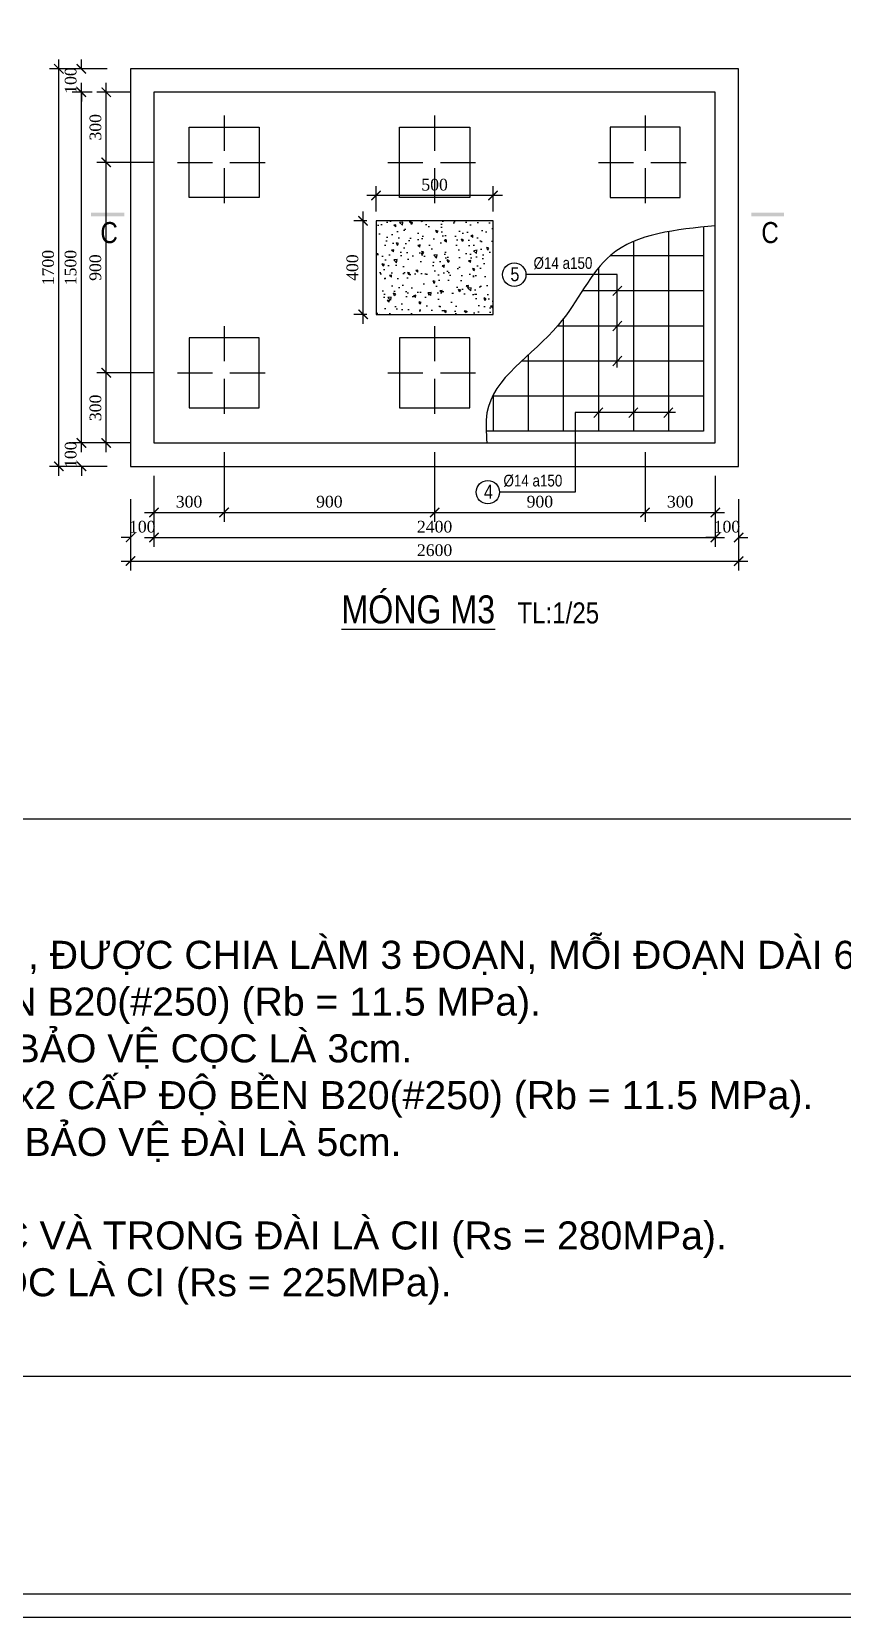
# Model space of a CAD drawing. Extents: x -28764 to 452005, y -12382 to 263221.
# Drawn here: x 336664 to 353993, y -6372 to 27533 of the extents above; entities that cross this region are included whole.
import ezdxf

# ---------------------------------------------------------------- set-up
doc = ezdxf.new("R2010")
doc.units = 0
doc.header["$MEASUREMENT"] = 0
doc.linetypes.add('CENTER2', pattern=[1.125, 0.75, -0.125, 0.125, -0.125])
doc.linetypes.add('HIDDEN', pattern=[0.375, 0.25, -0.125])
doc.layers.get('0').update_dxf_attribs({"linetype": 'CONTINUOUS'})
doc.layers.get('DEFPOINTS').update_dxf_attribs({"linetype": 'CONTINUOUS'})
for name, color, linetype in [('cot', 8, 'CONTINUOUS'), ('DUT', 7, 'CENTER2'), ('TEXT', 7, 'CONTINUOUS'), ('THEP', 6, 'CONTINUOUS'), ('TUONG', 7, 'CONTINUOUS')]:
    doc.layers.add(name, color=color, linetype=linetype)
doc.styles.add('DIM-NEW', font='')
doc.styles.add('T2', font='')
doc.styles.get('DIM-NEW').set_extended_font_data('VNI-Helve-Condense')
doc.styles.get('T2').set_extended_font_data('VNI-Times')
doc.dimstyles.new('TL20', dxfattribs={"dimtxt": 250, "dimasz": 200, "dimexe": 200, "dimexo": 200, "dimgap": 100, "dimtad": 1, "dimdec": 0, "dimlfac": 0.2, "dimzin": 0, "dimdsep": 46, "dimtxsty": 'T2', "dimblk": 'ARCHTICK', "dimcen": 250, "dimdle": 200, "dimclrd": 1, "dimclre": 1, "dimclrt": 2, "dimadec": 0, "dimazin": 0, "dimtfac": 1, "dimtdec": 0, "dimtix": 1, "dimtofl": 0, "dimtmove": 0, "dimatfit": 0, "dimldrblk": 'ARCHTICK', "dimfxl": 1, "dimtolj": 1, "dimtzin": 0, "dimlwd": -1, "dimlwe": -1, "dimarcsym": 0})

# ---------------------------------------------------------------- blocks, each defined once
blk = doc.blocks.new('_ARCHTICK')
at = {"color": 0, "linetype": 'ByBlock', "const_width": 0.15}
blk.add_lwpolyline([(-0.5, -0.5), (0.5, 0.5)], dxfattribs=at)
blk = doc.blocks.new('*D276')
at = {"layer": 'DEFPOINTS', "color": 0, "transparency": 16777216}
for p in [(343749, 23489), (344027, 23489), (344027, 21489)]:
    blk.add_point(p, dxfattribs=at)
at = {"layer": 'TUONG', "color": 1, "transparency": 16777216}
for p, q in [((343827, 23489), (343549, 23489)), ((343749, 21289), (343749, 23689)), ((343827, 21489), (343549, 21489))]:
    blk.add_line(p, q, dxfattribs=at)
at = {"layer": 'TUONG', "color": 1, "transparency": 16777216, "xscale": 200, "yscale": 200, "zscale": 200}
for p, rotation in [((343749, 23489), 90), ((343749, 21489), 270)]:
    blk.add_blockref('_ARCHTICK', p, dxfattribs=dict(at, rotation=rotation))
at = {"layer": 'TUONG', "color": 2, "transparency": 16777216, "insert": (343521, 22489), "char_height": 250, "attachment_point": 5, "rotation": 90, "style": 'T2'}
blk.add_mtext('\\A1;400', dxfattribs=at)
blk = doc.blocks.new('*D275')
at = {"layer": 'DEFPOINTS', "color": 0, "transparency": 16777216}
for p in [(344027, 24030), (344027, 23489), (346527, 23489)]:
    blk.add_point(p, dxfattribs=at)
at = {"layer": 'TUONG', "color": 1, "transparency": 16777216}
for p, q in [((344027, 23689), (344027, 24230)), ((346527, 23689), (346527, 24230)), ((346727, 24030), (343827, 24030))]:
    blk.add_line(p, q, dxfattribs=at)
at = {"layer": 'TUONG', "color": 1, "transparency": 16777216, "xscale": 200, "yscale": 200, "zscale": 200, "rotation": 180}
blk.add_blockref('_ARCHTICK', (344027, 24030), dxfattribs=at)
at = {"layer": 'TUONG', "color": 1, "transparency": 16777216, "xscale": 200, "yscale": 200, "zscale": 200}
blk.add_blockref('_ARCHTICK', (346527, 24030), dxfattribs=at)
at = {"layer": 'TUONG', "color": 2, "transparency": 16777216, "insert": (345277, 24260), "char_height": 250, "attachment_point": 5, "style": 'T2'}
blk.add_mtext('\\A1;500', dxfattribs=at)
blk = doc.blocks.new('*D271')
at = {"layer": 'DEFPOINTS', "color": 0, "transparency": 16777216}
for p in [(340777, 18739), (339277, 18239), (340777, 17253)]:
    blk.add_point(p, dxfattribs=at)
at = {"layer": 'TUONG', "color": 1, "transparency": 16777216}
for p, q in [((340777, 18539), (340777, 17053)), ((339277, 18039), (339277, 17053)), ((339077, 17253), (340977, 17253))]:
    blk.add_line(p, q, dxfattribs=at)
at = {"layer": 'TUONG', "color": 1, "transparency": 16777216, "xscale": 200, "yscale": 200, "zscale": 200, "rotation": 180}
blk.add_blockref('_ARCHTICK', (339277, 17253), dxfattribs=at)
at = {"layer": 'TUONG', "color": 1, "transparency": 16777216, "xscale": 200, "yscale": 200, "zscale": 200}
blk.add_blockref('_ARCHTICK', (340777, 17253), dxfattribs=at)
at = {"layer": 'TUONG', "color": 2, "transparency": 16777216, "insert": (340027, 17481), "char_height": 250, "attachment_point": 5, "style": 'T2'}
blk.add_mtext('\\A1;300', dxfattribs=at)
blk = doc.blocks.new('*D270')
at = {"layer": 'DEFPOINTS', "color": 0, "transparency": 16777216}
for p in [(340777, 18739), (345277, 18739), (345277, 17253)]:
    blk.add_point(p, dxfattribs=at)
at = {"layer": 'TUONG', "color": 1, "transparency": 16777216}
for p, q in [((340777, 18539), (340777, 17053)), ((345277, 18539), (345277, 17053)), ((340577, 17253), (345477, 17253))]:
    blk.add_line(p, q, dxfattribs=at)
at = {"layer": 'TUONG', "color": 1, "transparency": 16777216, "xscale": 200, "yscale": 200, "zscale": 200, "rotation": 180}
blk.add_blockref('_ARCHTICK', (340777, 17253), dxfattribs=at)
at = {"layer": 'TUONG', "color": 1, "transparency": 16777216, "xscale": 200, "yscale": 200, "zscale": 200}
blk.add_blockref('_ARCHTICK', (345277, 17253), dxfattribs=at)
at = {"layer": 'TUONG', "color": 2, "transparency": 16777216, "insert": (343027, 17482), "char_height": 250, "attachment_point": 5, "style": 'T2'}
blk.add_mtext('\\A1;900', dxfattribs=at)
blk = doc.blocks.new('*D269')
at = {"layer": 'DEFPOINTS', "color": 0, "transparency": 16777216}
for p in [(345277, 18739), (349777, 18739), (349777, 17253)]:
    blk.add_point(p, dxfattribs=at)
at = {"layer": 'TUONG', "color": 1, "transparency": 16777216}
for p, q in [((345277, 18539), (345277, 17053)), ((349777, 18539), (349777, 17053)), ((345077, 17253), (349977, 17253))]:
    blk.add_line(p, q, dxfattribs=at)
at = {"layer": 'TUONG', "color": 1, "transparency": 16777216, "xscale": 200, "yscale": 200, "zscale": 200, "rotation": 180}
blk.add_blockref('_ARCHTICK', (345277, 17253), dxfattribs=at)
at = {"layer": 'TUONG', "color": 1, "transparency": 16777216, "xscale": 200, "yscale": 200, "zscale": 200}
blk.add_blockref('_ARCHTICK', (349777, 17253), dxfattribs=at)
at = {"layer": 'TUONG', "color": 2, "transparency": 16777216, "insert": (347527, 17482), "char_height": 250, "attachment_point": 5, "style": 'T2'}
blk.add_mtext('\\A1;900', dxfattribs=at)
blk = doc.blocks.new('*D268')
at = {"layer": 'DEFPOINTS', "color": 0, "transparency": 16777216}
for p in [(349777, 18739), (351277, 18239), (351277, 17253)]:
    blk.add_point(p, dxfattribs=at)
at = {"layer": 'TUONG', "color": 1, "transparency": 16777216}
for p, q in [((349777, 18539), (349777, 17053)), ((351277, 18039), (351277, 17053)), ((349577, 17253), (351477, 17253))]:
    blk.add_line(p, q, dxfattribs=at)
at = {"layer": 'TUONG', "color": 1, "transparency": 16777216, "xscale": 200, "yscale": 200, "zscale": 200, "rotation": 180}
blk.add_blockref('_ARCHTICK', (349777, 17253), dxfattribs=at)
at = {"layer": 'TUONG', "color": 1, "transparency": 16777216, "xscale": 200, "yscale": 200, "zscale": 200}
blk.add_blockref('_ARCHTICK', (351277, 17253), dxfattribs=at)
at = {"layer": 'TUONG', "color": 2, "transparency": 16777216, "insert": (350527, 17481), "char_height": 250, "attachment_point": 5, "style": 'T2'}
blk.add_mtext('\\A1;300', dxfattribs=at)
blk = doc.blocks.new('*D267')
at = {"layer": 'DEFPOINTS', "color": 0, "transparency": 16777216}
for p in [(338777, 17739), (339277, 17739), (339277, 16719)]:
    blk.add_point(p, dxfattribs=at)
at = {"layer": 'TUONG', "color": 1, "transparency": 16777216}
for p, q in [((338777, 17539), (338777, 16519)), ((339277, 17539), (339277, 16519)), ((338777, 16719), (338577, 16719)), ((339277, 16719), (339477, 16719))]:
    blk.add_line(p, q, dxfattribs=at)
at = {"layer": 'TUONG', "color": 1, "transparency": 16777216, "xscale": 200, "yscale": 200, "zscale": 200}
blk.add_blockref('_ARCHTICK', (338777, 16719), dxfattribs=at)
at = {"layer": 'TUONG', "color": 1, "transparency": 16777216, "xscale": 200, "yscale": 200, "zscale": 200, "rotation": 180}
blk.add_blockref('_ARCHTICK', (339277, 16719), dxfattribs=at)
at = {"layer": 'TUONG', "color": 2, "transparency": 16777216, "insert": (339027, 16947), "char_height": 250, "attachment_point": 5, "style": 'T2'}
blk.add_mtext('\\A1;100', dxfattribs=at)
blk = doc.blocks.new('*D266')
at = {"layer": 'DEFPOINTS', "color": 0, "transparency": 16777216}
for p in [(351777, 17739), (351277, 17153), (351777, 16719)]:
    blk.add_point(p, dxfattribs=at)
at = {"layer": 'TUONG', "color": 1, "transparency": 16777216}
for p, q in [((351777, 17539), (351777, 16519)), ((351277, 16953), (351277, 16519)), ((351277, 16719), (351077, 16719)), ((351777, 16719), (351977, 16719))]:
    blk.add_line(p, q, dxfattribs=at)
at = {"layer": 'TUONG', "color": 1, "transparency": 16777216, "xscale": 200, "yscale": 200, "zscale": 200}
blk.add_blockref('_ARCHTICK', (351277, 16719), dxfattribs=at)
at = {"layer": 'TUONG', "color": 1, "transparency": 16777216, "xscale": 200, "yscale": 200, "zscale": 200, "rotation": 180}
blk.add_blockref('_ARCHTICK', (351777, 16719), dxfattribs=at)
at = {"layer": 'TUONG', "color": 2, "transparency": 16777216, "insert": (351527, 16947), "char_height": 250, "attachment_point": 5, "style": 'T2'}
blk.add_mtext('\\A1;100', dxfattribs=at)
blk = doc.blocks.new('*D265')
at = {"layer": 'DEFPOINTS', "color": 0, "transparency": 16777216}
for p in [(338777, 16719), (351777, 16719), (351777, 16214)]:
    blk.add_point(p, dxfattribs=at)
at = {"layer": 'TUONG', "color": 1, "transparency": 16777216}
for p, q in [((338777, 16519), (338777, 16014)), ((351777, 16519), (351777, 16014)), ((338577, 16214), (351977, 16214))]:
    blk.add_line(p, q, dxfattribs=at)
at = {"layer": 'TUONG', "color": 1, "transparency": 16777216, "xscale": 200, "yscale": 200, "zscale": 200, "rotation": 180}
blk.add_blockref('_ARCHTICK', (338777, 16214), dxfattribs=at)
at = {"layer": 'TUONG', "color": 1, "transparency": 16777216, "xscale": 200, "yscale": 200, "zscale": 200}
blk.add_blockref('_ARCHTICK', (351777, 16214), dxfattribs=at)
at = {"layer": 'TUONG', "color": 2, "transparency": 16777216, "insert": (345277, 16444), "char_height": 250, "attachment_point": 5, "style": 'T2'}
blk.add_mtext('\\A1;2600', dxfattribs=at)
blk = doc.blocks.new('*D264')
at = {"layer": 'DEFPOINTS', "color": 0, "transparency": 16777216}
for p in [(339277, 17253), (351277, 17253), (351277, 16719)]:
    blk.add_point(p, dxfattribs=at)
at = {"layer": 'TUONG', "color": 1, "transparency": 16777216}
for p, q in [((339277, 17053), (339277, 16519)), ((351277, 17053), (351277, 16519)), ((339077, 16719), (351477, 16719))]:
    blk.add_line(p, q, dxfattribs=at)
at = {"layer": 'TUONG', "color": 1, "transparency": 16777216, "xscale": 200, "yscale": 200, "zscale": 200, "rotation": 180}
blk.add_blockref('_ARCHTICK', (339277, 16719), dxfattribs=at)
at = {"layer": 'TUONG', "color": 1, "transparency": 16777216, "xscale": 200, "yscale": 200, "zscale": 200}
blk.add_blockref('_ARCHTICK', (351277, 16719), dxfattribs=at)
at = {"layer": 'TUONG', "color": 2, "transparency": 16777216, "insert": (345277, 16947), "char_height": 250, "attachment_point": 5, "style": 'T2'}
blk.add_mtext('\\A1;2400', dxfattribs=at)
blk = doc.blocks.new('*D299')
at = {"layer": 'DEFPOINTS', "color": 0, "transparency": 16777216}
for p in [(338256, 20239), (339477, 20239), (338977, 18739)]:
    blk.add_point(p, dxfattribs=at)
at = {"layer": 'TUONG', "color": 1, "transparency": 16777216}
for p, q in [((338256, 18539), (338256, 20439)), ((339277, 20239), (338056, 20239)), ((338777, 18739), (338056, 18739))]:
    blk.add_line(p, q, dxfattribs=at)
at = {"layer": 'TUONG', "color": 1, "transparency": 16777216, "xscale": 200, "yscale": 200, "zscale": 200}
for p, rotation in [((338256, 20239), 90), ((338256, 18739), 270)]:
    blk.add_blockref('_ARCHTICK', p, dxfattribs=dict(at, rotation=rotation))
at = {"layer": 'TUONG', "color": 2, "transparency": 16777216, "insert": (338028, 19489), "char_height": 250, "attachment_point": 5, "rotation": 90, "style": 'T2'}
blk.add_mtext('\\A1;300', dxfattribs=at)
blk = doc.blocks.new('*D298')
at = {"layer": 'DEFPOINTS', "color": 0, "transparency": 16777216}
for p in [(338256, 24739), (339477, 24739), (339477, 20239)]:
    blk.add_point(p, dxfattribs=at)
at = {"layer": 'TUONG', "color": 1, "transparency": 16777216}
for p, q in [((338256, 20039), (338256, 24939)), ((339277, 24739), (338056, 24739)), ((339277, 20239), (338056, 20239))]:
    blk.add_line(p, q, dxfattribs=at)
at = {"layer": 'TUONG', "color": 1, "transparency": 16777216, "xscale": 200, "yscale": 200, "zscale": 200}
for p, rotation in [((338256, 24739), 90), ((338256, 20239), 270)]:
    blk.add_blockref('_ARCHTICK', p, dxfattribs=dict(at, rotation=rotation))
at = {"layer": 'TUONG', "color": 2, "transparency": 16777216, "insert": (338026, 22489), "char_height": 250, "attachment_point": 5, "rotation": 90, "style": 'T2'}
blk.add_mtext('\\A1;900', dxfattribs=at)
blk = doc.blocks.new('*D297')
at = {"layer": 'DEFPOINTS', "color": 0, "transparency": 16777216}
for p in [(338256, 26239), (338977, 26239), (339477, 24739)]:
    blk.add_point(p, dxfattribs=at)
at = {"layer": 'TUONG', "color": 1, "transparency": 16777216}
for p, q in [((338777, 26239), (338056, 26239)), ((338256, 24539), (338256, 26439)), ((339277, 24739), (338056, 24739))]:
    blk.add_line(p, q, dxfattribs=at)
at = {"layer": 'TUONG', "color": 1, "transparency": 16777216, "xscale": 200, "yscale": 200, "zscale": 200}
for p, rotation in [((338256, 26239), 90), ((338256, 24739), 270)]:
    blk.add_blockref('_ARCHTICK', p, dxfattribs=dict(at, rotation=rotation))
at = {"layer": 'TUONG', "color": 2, "transparency": 16777216, "insert": (338028, 25489), "char_height": 250, "attachment_point": 5, "rotation": 90, "style": 'T2'}
blk.add_mtext('\\A1;300', dxfattribs=at)
blk = doc.blocks.new('*D296')
at = {"layer": 'DEFPOINTS', "color": 0, "transparency": 16777216}
for p in [(337725, 18739), (338877, 18739), (338477, 18239)]:
    blk.add_point(p, dxfattribs=at)
at = {"layer": 'TUONG', "color": 1, "transparency": 16777216}
for p, q in [((338677, 18739), (337525, 18739)), ((337725, 18739), (337725, 18939)), ((338277, 18239), (337525, 18239)), ((337725, 18239), (337725, 18039))]:
    blk.add_line(p, q, dxfattribs=at)
at = {"layer": 'TUONG', "color": 1, "transparency": 16777216, "xscale": 200, "yscale": 200, "zscale": 200}
for p, rotation in [((337725, 18739), 270), ((337725, 18239), 90)]:
    blk.add_blockref('_ARCHTICK', p, dxfattribs=dict(at, rotation=rotation))
at = {"layer": 'TUONG', "color": 2, "transparency": 16777216, "insert": (337497, 18489), "char_height": 250, "attachment_point": 5, "rotation": 90, "style": 'T2'}
blk.add_mtext('\\A1;100', dxfattribs=at)
blk = doc.blocks.new('*D295')
at = {"layer": 'DEFPOINTS', "color": 0, "transparency": 16777216}
for p in [(337725, 26239), (338156, 26239), (338877, 18739)]:
    blk.add_point(p, dxfattribs=at)
at = {"layer": 'TUONG', "color": 1, "transparency": 16777216}
for p, q in [((337956, 26239), (337525, 26239)), ((337725, 18539), (337725, 26439)), ((338677, 18739), (337525, 18739))]:
    blk.add_line(p, q, dxfattribs=at)
at = {"layer": 'TUONG', "color": 1, "transparency": 16777216, "xscale": 200, "yscale": 200, "zscale": 200}
for p, rotation in [((337725, 26239), 90), ((337725, 18739), 270)]:
    blk.add_blockref('_ARCHTICK', p, dxfattribs=dict(at, rotation=rotation))
at = {"layer": 'TUONG', "color": 2, "transparency": 16777216, "insert": (337495, 22489), "char_height": 250, "attachment_point": 5, "rotation": 90, "style": 'T2'}
blk.add_mtext('\\A1;1500', dxfattribs=at)
blk = doc.blocks.new('*D294')
at = {"layer": 'DEFPOINTS', "color": 0, "transparency": 16777216}
for p in [(337725, 26739), (338477, 26739), (338156, 26239)]:
    blk.add_point(p, dxfattribs=at)
at = {"layer": 'TUONG', "color": 1, "transparency": 16777216}
for p, q in [((337725, 26739), (337725, 26939)), ((338277, 26739), (337525, 26739)), ((337956, 26239), (337525, 26239)), ((337725, 26239), (337725, 26039))]:
    blk.add_line(p, q, dxfattribs=at)
at = {"layer": 'TUONG', "color": 1, "transparency": 16777216, "xscale": 200, "yscale": 200, "zscale": 200}
for p, rotation in [((337725, 26739), 270), ((337725, 26239), 90)]:
    blk.add_blockref('_ARCHTICK', p, dxfattribs=dict(at, rotation=rotation))
at = {"layer": 'TUONG', "color": 2, "transparency": 16777216, "insert": (337497, 26489), "char_height": 250, "attachment_point": 5, "rotation": 90, "style": 'T2'}
blk.add_mtext('\\A1;100', dxfattribs=at)
blk = doc.blocks.new('*D293')
at = {"layer": 'DEFPOINTS', "color": 0, "transparency": 16777216}
for p in [(337243, 26739), (337725, 26739), (337725, 18239)]:
    blk.add_point(p, dxfattribs=at)
at = {"layer": 'TUONG', "color": 1, "transparency": 16777216}
for p, q in [((337243, 18039), (337243, 26939)), ((337525, 26739), (337043, 26739)), ((337525, 18239), (337043, 18239))]:
    blk.add_line(p, q, dxfattribs=at)
at = {"layer": 'TUONG', "color": 1, "transparency": 16777216, "xscale": 200, "yscale": 200, "zscale": 200}
for p, rotation in [((337243, 26739), 90), ((337243, 18239), 270)]:
    blk.add_blockref('_ARCHTICK', p, dxfattribs=dict(at, rotation=rotation))
at = {"layer": 'TUONG', "color": 2, "transparency": 16777216, "insert": (337015, 22489), "char_height": 250, "attachment_point": 5, "rotation": 90, "style": 'T2'}
blk.add_mtext('\\A1;1700', dxfattribs=at)

msp = doc.modelspace()

# ---------------------------------------------------------------- hatches: boundary and pattern name
at = {"layer": 'TUONG'}
h = msp.add_hatch(dxfattribs=at)
h.set_pattern_fill('AR-CONC', color=9, scale=75, angle=90, style=0)
h.set_pattern_definition([(140, (262508.14, -431042.64), (47.0641, 537.94514), [56.25, -618.75]), (85, (262508.14, -431042.64), (-564.1441, -104.0635), [45, -495]), (190.4514, (262512.06, -430997.8), (-517.07966, 433.88204), [47.80514, -525.8566]), (136.1842, (262358.14, -431042.64), (124.1393, 800.4308), [84.375, -928.125]), (186.6356, (262368.5, -430975.9), (-730.5884, 700.997), [71.7077, -788.7847]), (81.1842, (262358.14, -431042.6), (-730.589, 700.9965), [67.5, -742.5]), (111, (262395.64, -430967.64), (301.96417, 447.6803), [56.25, -618.75]), (56, (262395.64, -430967.64), (-543.86253, 182.4865), [45, -495]), (161.4514, (262420.8, -430930.33), (-241.8979, 630.167), [47.80514, -525.8566]), (127.5, (262508.14, -431042.64), (-249.67039, 9.11989), [0, -489, 0, -502.5, 0, -496.875]), (97.5, (262508.14, -431042.64), (-295.80878, 197.30215), [0, -286.5, 0, -477.75, 0, -189.375]), (57.5, (262508.14, -431209.89), (16.91615, 400.36683), [0, -187.5, 0, -585, 0, -776.25]), (47.5, (262508.14, -431284.9), (-75.07874, 437.38963), [0, -243.75, 0, -388.5, 0, -551.25])])
h.paths.add_polyline_path([(344027.4, 23488.6), (344027.4, 21488.6), (346527.4, 21488.6), (346527.4, 23488.6)])

# ---------------------------------------------------------------- linework, layer by layer
at = {"layer": 'cot', "lineweight": -2, "ltscale": 10}
for p, q in [((349178.3, 22337.8), (347229.9, 22337.8)), ((349277.5, 22094.6), (349085, 21888.9)), ((349178.3, 20353), (349178.3, 22337.8)), ((349277.5, 21344.6), (349085, 21138.9)), ((349277.5, 20594.6), (349085, 20388.9)), ((348285.5, 19387.4), (348285.5, 17685.8)), ((350429.5, 19387.4), (348285.5, 19387.4)), ((348873.6, 19490.2), (348681.2, 19284.6)), ((349623.6, 19490.2), (349431.2, 19284.6)), ((350373.6, 19490.2), (350181.2, 19284.6)), ((348285.5, 17685.8), (346664.3, 17685.8))]:
    msp.add_line(p, q, dxfattribs=at)
for centre in [(346979.9, 22337.8), (346414.3, 17685.8)]:
    msp.add_circle(centre, 250, dxfattribs=at)
at = {"layer": 'DUT', "linetype": 'HIDDEN', "ltscale": 3000}
for p, q in [((340777.4, 25738.6), (340777.4, 23738.6)), ((345277.4, 25738.6), (345277.4, 23738.6)), ((349777.4, 25738.6), (349777.4, 23738.6)), ((339777.4, 24738.6), (341777.4, 24738.6)), ((344277.4, 24738.6), (346277.4, 24738.6)), ((348777.4, 24738.6), (350777.4, 24738.6)), ((340777.4, 21238.6), (340777.4, 19238.6)), ((345277.4, 21238.6), (345277.4, 19238.6)), ((339777.4, 20238.6), (341777.4, 20238.6)), ((344277.4, 20238.6), (346277.4, 20238.6))]:
    msp.add_line(p, q, dxfattribs=at)
at = {"layer": 'TEXT', "ltscale": 10}
for points in [[(338641.1, 23585.3), (338641.1, 23664), (337929.7, 23585.3), (337929.7, 23664)], [(352743.9, 23585.3), (352743.9, 23664), (352050.8, 23585.3), (352050.8, 23664)]]:
    msp.add_trace(points, dxfattribs=at)
at = {"layer": 'THEP', "ltscale": 10}
for p, q in [((350277.4, 23258.3), (350277.4, 18988.6)), ((351027.4, 23358), (351027.4, 18988.6)), ((351027.4, 22738.6), (349023.6, 22738.6)), ((349527.4, 23046.6), (349527.4, 18988.6)), ((348777.4, 22480.4), (348777.4, 18988.6)), ((351027.4, 21988.6), (348432.8, 21988.6)), ((348027.4, 21390.2), (348027.4, 18988.6)), ((351027.4, 21238.6), (347904.8, 21238.6)), ((351027.4, 20488.6), (347135.3, 20488.6)), ((347277.4, 20620.2), (347277.4, 18988.6)), ((351027.4, 19738.6), (346515.2, 19738.6)), ((346527.4, 19762.3), (346527.4, 18988.6)), ((351027.4, 18988.6), (346379.7, 18988.6))]:
    msp.add_line(p, q, dxfattribs=at)
msp.add_lwpolyline([(380281.9, -5871.6), (380281.9, 52528.4), (297181.9, 52528.4), (297181.9, -5871.6)], close=True, dxfattribs=at)
at = {"layer": 'TUONG'}
for points in [[(380781.9, -6371.6), (380781.9, 53028.4), (296681.9, 53028.4), (296681.9, -6371.6)], [(351777.4, 18238.6), (351777.4, 26738.6), (338777.4, 26738.6), (338777.4, 18238.6)], [(351277.4, 18738.6), (351277.4, 26238.6), (339277.4, 26238.6), (339277.4, 18738.6)], [(341527.4, 25488.6), (341527.4, 23988.6), (340027.4, 23988.6), (340027.4, 25488.6)], [(346027.4, 25488.6), (346027.4, 23988.6), (344527.4, 23988.6), (344527.4, 25488.6)], [(349027.4, 25488.6), (349027.4, 23988.6), (350527.4, 23988.6), (350527.4, 25488.6)], [(346527.4, 21488.6), (346527.4, 23488.6), (344027.4, 23488.6), (344027.4, 21488.6)], [(341527.4, 19488.6), (341527.4, 20988.6), (340027.4, 20988.6), (340027.4, 19488.6)], [(346027.4, 19488.6), (346027.4, 20988.6), (344527.4, 20988.6), (344527.4, 19488.6)], [(324229.9, -1218.9), (357726.7, -1218.9), (357726.7, 10693.8), (324229.9, 10693.8)]]:
    msp.add_lwpolyline(points, close=True, dxfattribs=at)
at = {"layer": 'TUONG', "color": 9}
msp.add_lwpolyline([(346527.4, 21488.6), (346527.4, 23488.6), (344027.4, 23488.6), (344027.4, 21488.6)], close=True, dxfattribs=at)
at = {"layer": 'TUONG'}
msp.add_spline([(351277.4, 23382.9), (349046.2, 22757.9), (347921.2, 21257.9), (346396.2, 19382.9), (346396.2, 18738.6)], degree=3, dxfattribs=at)

# ---------------------------------------------------------------- texts
at = {"layer": 'TEXT', "ltscale": 10, "style": 'DIM-NEW'}
for s, height, p in [('C', 450, (338131.7, 23012.3)), ('C', 450, (352262.7, 23012.3)), ('5', 300, (346898, 22197.7)), ('4', 300, (346332.5, 17545.8))]:
    msp.add_text(s, height=height, dxfattribs=at).set_placement(p)
at = {"layer": 'TEXT', "style": 'DIM-NEW'}
for p in [(347392.3, 22460.9), (346749, 17809)]:
    e = msp.add_text('%%25414 a150', height=250, dxfattribs=at)
    e.set_placement(p)
    e.dxf.unprotected_set("ltscale", 0)
for s, height, p in [('%%UMOÙNG M3', 600, (343285.8, 14879.6)), ('TL:1/25', 450, (347046.3, 14879.6))]:
    msp.add_text(s, height=height, dxfattribs=at).set_placement(p)
at = {"layer": 'TEXT', "color": 7, "linetype": 'Continuous', "ltscale": 50, "insert": (325453, 10094.5), "char_height": 600, "width": 36548.335, "attachment_point": 1}
msp.add_mtext('{\\fVNI-Helve|b1|i0|c0|p2;\\LGHI CHUÙ\\fVNI-Helve|b0|i0|c0|p2;\\l :\\P\\P- CHIEÀU DAØI COÏC LAØ 18,6 m , ÑÖÔÏC CHIA LAØM 3 ÑOAÏN, MOÃI ÑOAÏN DAØI 6,2 m.\\P-BEÂTOÂNG COÏC CAÁP ÑOÄ BEÀN B20(#250) (Rb = 11.5 MPa).\\P-CHIEÀU DAØY LÔÙP BEÂTOÂNG BAÛO VEÄ COÏC LAØ 3cm.\\P- BEÂ TOÂNG ÑAØI MOÙNG ÑAÙ 1x2 CAÁP ÑOÄ BEÀN B20(#250) (Rb = 11.5 MPa).\\P- CHIEÀU DAØY LÔÙP BEÂTOÂNG BAÛO VEÄ ÑAØI LAØ 5cm.\\P- BEÂTOÂNG LOÙT ÑAÙ 4x6.\\P- COÁT THEÙP CHÒU LÖÏC COÏC VAØ TRONG ÑAØI LAØ CII (Rs = 280MPa).\\P- COÁT THEÙP ÑAI TRONG COÏC LAØ CI (Rs = 225MPa).}', dxfattribs=at)

# ---------------------------------------------------------------- dimensions: what is measured, and where the dimension line sits
at = {"layer": 'TUONG'}
for base, p1, p2, angle, picture, middle in [((337242.8, 26738.6), (337725.3, 18238.6), (337725.3, 26738.6), 90, '*D293', (337014.8, 22488.6)), ((337725.3, 26738.6), (338155.7, 26238.6), (338477.4, 26738.6), 90, '*D294', (337497.3, 26488.6)), ((337725.3, 26238.6), (338877.4, 18738.6), (338155.7, 26238.6), 90, '*D295', (337495.3, 22488.6)), ((338255.7, 26238.6), (339477.4, 24738.6), (338977.4, 26238.6), 90, '*D297', (338027.7, 25488.6)), ((338255.7, 24738.6), (339477.4, 20238.6), (339477.4, 24738.6), 90, '*D298', (338026.2, 22488.6)), ((344027.4, 24029.7), (346527.4, 23488.6), (344027.4, 23488.6), 180, '*D275', (345277.4, 24259.7)), ((343749.4, 23488.6), (344027.4, 21488.6), (344027.4, 23488.6), 90, '*D276', (343521.4, 22488.6)), ((338255.7, 20238.6), (338977.4, 18738.6), (339477.4, 20238.6), 90, '*D299', (338027.7, 19488.6)), ((337725.3, 18738.6), (338477.4, 18238.6), (338877.4, 18738.6), 90, '*D296', (337497.3, 18488.6)), ((340777.4, 17253), (339277.4, 18238.6), (340777.4, 18738.6), 180, '*D271', (340027.4, 17481)), ((345277.4, 17253), (340777.4, 18738.6), (345277.4, 18738.6), 180, '*D270', (343027.4, 17482.5)), ((349777.4, 17253), (345277.4, 18738.6), (349777.4, 18738.6), 180, '*D269', (347527.4, 17482.5)), ((351277.4, 17253), (349777.4, 18738.6), (351277.4, 18238.6), 180, '*D268', (350527.4, 17481)), ((339277.4, 16719.2), (338777.4, 17738.6), (339277.4, 17738.6), 180, '*D267', (339027.4, 16947.2)), ((351777.4, 16719.2), (351277.4, 17153), (351777.4, 17738.6), 180, '*D266', (351527.4, 16947.2)), ((351277.4, 16719.2), (339277.4, 17253), (351277.4, 17253), 180, '*D264', (345277.4, 16947.2)), ((351777.4, 16214.2), (338777.4, 16719.2), (351777.4, 16719.2), 180, '*D265', (345277.4, 16443.6))]:
    dim = msp.add_linear_dim(base=base, p1=p1, p2=p2, angle=angle, dimstyle='TL20', dxfattribs=at)
    dim.commit()
    dim.dimension.update_dxf_attribs({"geometry": picture, "text_midpoint": middle})

doc.saveas('drawing.dxf')
